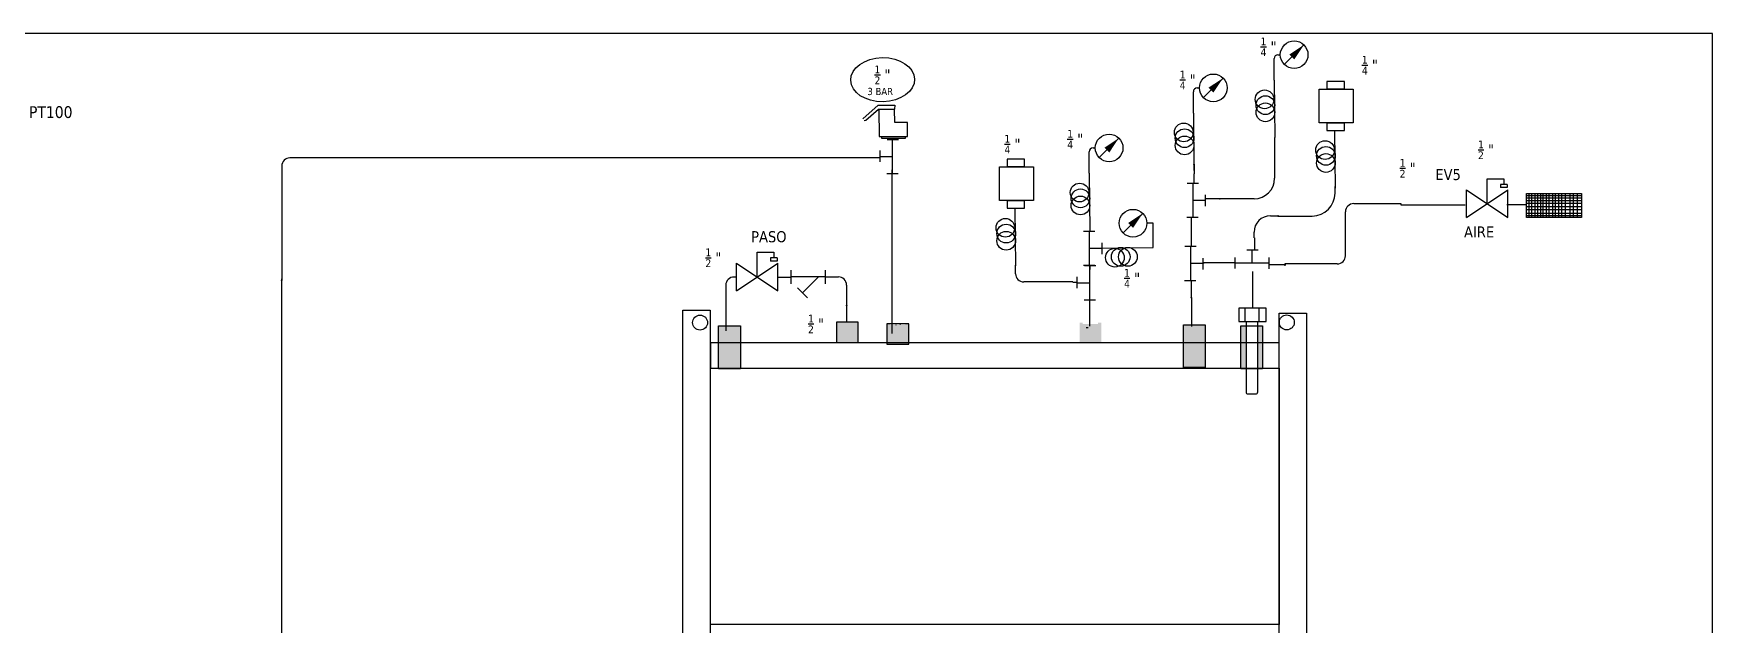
# Model space of a CAD drawing. Header units: millimetres. Extents: x -66 to 265, y 10 to 221.
# Drawn here: x 60.2 to 265, y 133 to 205 of the extents above; entities that cross this region are included whole.
import ezdxf
from ezdxf.enums import TextEntityAlignment as Align

# ---------------------------------------------------------------- set-up
doc = ezdxf.new("R2010")
doc.units = ezdxf.units.MM
for name, color, linetype in [('SYMS', 7, 'Continuous'), ('WIRENO', 250, 'Continuous'), ('WIRES', 7, 'Continuous')]:
    doc.layers.add(name, color=color, linetype=linetype)
doc.styles.get("Standard").update_dxf_attribs({"font": 'tahoma.ttf'})
doc.styles.add('WD', font='romans.shx')

# ---------------------------------------------------------------- blocks, each defined once
blk = doc.blocks.new('PT100')
at = {"layer": 'WIRENO'}
for p, q in [((92.1, 58.19), (82.46, 58.19)), ((92, 59.72), (95.38, 59.72)), ((92, 56.1), (95.38, 56.1))]:
    blk.add_line(p, q, dxfattribs=at)
blk.add_lwpolyline([(95.5, 61.6), (92, 61.6), (92, 54.47), (95.5, 54.47)], close=True, dxfattribs=at)
blk.add_lwpolyline([(95.5, 59.35), (113.92, 59.35, -0.414214), (114.42, 58.85), (114.42, 56.97, -0.414214), (113.92, 56.47), (95.5, 56.47)], format="xyb", close=True, dxfattribs=at)
blk = doc.blocks.new('HME1_PRESS_M')
blk.add_line((0.036, -0.088), (0.213, 0.089))
blk.add_circle((0.125, 0), 0.125)
blk.add_solid([(0.082, 0.002), (0.126, -0.042), (0.213, 0.089)])
at = {"style": 'WD', "width": 0.7}
for tag, p in [('INST', (0.125, 0.5)), ('LOC', (0.125, 0.344)), ('TAG1', (0.125, 0.188)), ('DESC1', (0.125, -0.344)), ('DESC2', (0.125, -0.5)), ('DESC3', (0.125, -0.656)), ('WDTAGALT', (0.125, -0.812))]:
    blk.add_attdef(tag, text='', height=0.125, dxfattribs=at).set_placement(p, align=Align.CENTER)
blk.add_attdef('TERM01', text='', height=0.0625, dxfattribs=at).set_placement((-0.032, 0.031), align=Align.RIGHT)
at = {"style": 'WD'}
for tag, p, height, flags in [('X4TERM01', (0, 0), 0.005, 1), ('WDTYPE', (0.062, 0.062), 0.01, 1), ('WDBLKNAM', (0.134, 0.001), 0.01, 9), ('X1TERM02', (0.248, 0), 0.005, 1), ('FAMILY', (0.13, -0.035), 0.01, 9)]:
    blk.add_attdef(tag, p, '', height=height, dxfattribs=dict(at, flags=flags))
at = {"style": 'WD', "width": 0.7}
for tag, p, height in [('TERM02', (0.28, 0.031), 0.0625), ('RATING1', (0.281, -0.188), 0.125)]:
    blk.add_attdef(tag, p, '', height=height, dxfattribs=at)
at = {"style": 'WD'}
blk.add_attdef('XREF', text='', height=0.0625, dxfattribs=at).set_placement((-0.031, -0.125), align=Align.RIGHT)
at = {"linetype": 'Continuous', "style": 'WD', "flags": 9}
for tag, p in [('MFG', (0.128, -0.085)), ('ASSYCODE', (0.13, -0.103)), ('CAT', (0.13, -0.066))]:
    blk.add_attdef(tag, p, '', height=0.01, dxfattribs=at)
blk = doc.blocks.new('ColaMarrano')
at = {"layer": 'WIRENO'}
blk.add_line((96.3, 200.92), (96.42, 188.45), dxfattribs=at)
for centre in [(94.22, 196.73), (94.4, 195.47), (94.4, 193.92)]:
    blk.add_circle(centre, 2.03, dxfattribs=at)
blk = doc.blocks.new('WDDOT')
for radius in [0.03, 0.0187, 0.00929]:
    blk.add_circle((0, 0), radius)
blk = doc.blocks.new('TNueva')
at = {"layer": 'WIRENO'}
for p, q in [((225.17, 74.25), (225.17, 75.16)), ((227.06, 75.75), (226.14, 75.75)), ((226.56, 74.71), (226.56, 75.74)), ((227.95, 74.23), (227.95, 75.15)), ((225.18, 74.71), (227.93, 74.71))]:
    blk.add_line(p, q, dxfattribs=at)
blk = doc.blocks.new('Filtro')
at = {"layer": 'WIRENO'}
for p, q in [((95.97, 119.72), (103.12, 119.72)), ((95.97, 119.41), (103.12, 119.41)), ((95.97, 119.07), (103.12, 119.07)), ((95.97, 118.71), (103.12, 118.71)), ((95.97, 118.27), (103.12, 118.27)), ((96.25, 119.99), (96.25, 116.83)), ((96.62, 119.95), (96.62, 116.79)), ((97.03, 119.95), (97.03, 116.79)), ((97.4, 119.95), (97.4, 116.79)), ((97.77, 119.99), (97.77, 116.83)), ((98.1, 119.99), (98.1, 116.83)), ((98.51, 119.99), (98.51, 116.83)), ((98.88, 119.95), (98.88, 116.79)), ((99.33, 119.99), (99.33, 116.83)), ((99.7, 119.99), (99.7, 116.83)), ((100.11, 119.99), (100.11, 116.83)), ((100.52, 119.99), (100.52, 116.83)), ((100.98, 119.99), (100.98, 116.83)), ((101.59, 119.99), (101.59, 116.83)), ((102.04, 119.99), (102.04, 116.83)), ((102.54, 119.99), (102.54, 116.83)), ((95.97, 117.88), (103.12, 117.88)), ((95.97, 117.41), (103.12, 117.41)), ((95.97, 117.08), (103.12, 117.08))]:
    blk.add_line(p, q, dxfattribs=at)
blk.add_lwpolyline([(95.95, 119.98), (103.11, 119.98), (103.11, 116.82), (95.95, 116.82)], close=True, dxfattribs=at)
blk = doc.blocks.new('HST1_STRAINER_Y_TYPE')
at = {"ltscale": 3.2258}
for p, q in [((0, 0.125), (0, -0.125)), ((0.625, 0.125), (0.625, -0.125)), ((0, 0), (0.625, 0)), ((0.125, 0), (0.412, -0.287)), ((0.324, -0.376), (0.501, -0.199))]:
    blk.add_line(p, q, dxfattribs=at)
at = {"style": 'WD', "flags": 1}
for tag, height, p in [('LOC', 0.125, (0.306, 0.549)), ('INST', 0.125, (0.33, 0.71)), ('TAG1', 0.125, (0.324, 0.34)), ('FAMILY', 0.01, (1.09, 0.044)), ('CAT', 0.01, (1.09, -0.001)), ('WDTYPE', 0.01, (1.102, -0.093)), ('MFG', 0.01, (1.092, -0.032)), ('ASSYCODE', 0.01, (1.12, -0.061))]:
    blk.add_attdef(tag, text='', height=height, dxfattribs=at).set_placement(p, align=Align.CENTER)
at = {"style": 'WD'}
for tag, height, p in [('WDTAGALT', 0.125, (0.035, 0.2)), ('TERM01', 0.0625, (-0.024, 0.018))]:
    blk.add_attdef(tag, text='', height=height, dxfattribs=at).set_placement(p, align=Align.RIGHT)
for tag, p, height in [('RATING1', (0.6, 0.18), 0.125), ('X4TERM01', (0, 0), 0.005), ('X1TERM03', (0.625, 0), 0.005), ('TERM03', (0.632, 0.013), 0.0625), ('DESC1', (-0.666, -0.258), 0.125), ('X8TERM02', (0.412, -0.287), 0.005), ('TERM02', (0.447, -0.365), 0.0625), ('DESC2', (-0.666, -0.442), 0.125), ('DESC3', (-0.666, -0.632), 0.125)]:
    blk.add_attdef(tag, p, '', height=height, dxfattribs=at)
blk.add_attdef('XREF', text='', height=0.0625, rotation=0.0625, dxfattribs=at).set_placement((0.649, -0.434), align=Align.TOP_CENTER)
blk = doc.blocks.new('TRANSMISORPRESIO')
at = {"layer": 'WIRENO'}
for points in [[(168.65, 196.59), (170.93, 196.59), (170.93, 197.56), (168.65, 197.56)], [(167.67, 196.57), (172.08, 196.57), (172.08, 192.17), (167.67, 192.17)], [(168.65, 191.17), (170.93, 191.17), (170.93, 192.15), (168.65, 192.15)]]:
    blk.add_lwpolyline(points, close=True, dxfattribs=at)
blk = doc.blocks.new('SAFETY')
at = {"layer": 'WIRENO'}
for p, q in [((90.56, 155.92), (92.05, 157.26)), ((90.86, 155.76), (90.69, 155.74)), ((92.08, 156.85), (90.86, 155.76)), ((92.05, 157.26), (93.67, 157.26)), ((93.65, 156.88), (92.08, 156.85)), ((92.13, 156.84), (92.15, 154.22)), ((93.65, 156.83), (92.15, 156.83)), ((93.67, 157.26), (93.65, 156.88)), ((93.67, 155.56), (93.65, 156.83)), ((92.15, 154.22), (94.91, 154.22)), ((92.37, 154.22), (92.37, 154.04)), ((92.37, 154.04), (94.73, 154.04)), ((94.91, 155.56), (93.67, 155.56)), ((94.73, 154.04), (94.73, 154.22)), ((94.91, 154.22), (94.91, 155.56))]:
    blk.add_line(p, q, dxfattribs=at)
blk = doc.blocks.new('HGVA1_FLOAT_OPERATED_VALVE')
for p, q in [((0, 0), (0, 0.45)), ((0, 0.45), (0.3, 0.45)), ((0.36, 0.351), (0.24, 0.351)), ((0.24, 0.351), (0.24, 0.291)), ((0.3, 0.45), (0.3, 0.351)), ((0.36, 0.351), (0.36, 0.291)), ((-0.375, -0.25), (-0.375, 0.25)), ((-0.375, -0.25), (0.375, 0.25)), ((-0.375, 0.25), (0.375, -0.25)), ((0.36, 0.291), (0.24, 0.291)), ((0.375, -0.25), (0.375, 0.25))]:
    blk.add_line(p, q)
at = {"style": 'WD', "flags": 1}
for tag, p in [('INST', (-0.482, 0.637)), ('TAG1', (-0.481, 0.27)), ('LOC', (-0.482, 0.454))]:
    blk.add_attdef(tag, text='', height=0.125, dxfattribs=at).set_placement(p, align=Align.RIGHT)
at = {"style": 'WD'}
blk.add_attdef('TERM01', text='', height=0.0625, dxfattribs=at).set_placement((-0.399, 0.018), align=Align.RIGHT)
for tag, p, height in [('X4TERM01', (-0.375, 0), 0.005), ('X1TERM02', (0.375, 0), 0.005), ('TERM02', (0.406, 0.036), 0.0625), ('RATING1', (0.388, -0.148), 0.125), ('DESC1', (0.388, -0.364), 0.125), ('DESC2', (0.388, -0.548), 0.125), ('WDTAGALT', (0.388, -0.91), 0.125), ('DESC3', (0.388, -0.738), 0.125)]:
    blk.add_attdef(tag, p, '', height=height, dxfattribs=at)
blk.add_attdef('XREF', text='', height=0.0625, rotation=0.0625, dxfattribs=at).set_placement((0.52, 0.255), align=Align.TOP_CENTER)
at = {"style": 'WD', "flags": 1}
for tag, p in [('WDTYPE', (-0.173, -0.125)), ('FAMILY', (-0.176, -0.156)), ('CAT', (-0.176, -0.2)), ('MFG', (-0.174, -0.232)), ('ASSYCODE', (-0.146, -0.261))]:
    blk.add_attdef(tag, text='', height=0.01, dxfattribs=at).set_placement(p, align=Align.CENTER)

msp = doc.modelspace()

# ---------------------------------------------------------------- hatches: boundary and pattern name
at = {"layer": 'WIRENO'}
h = msp.add_hatch(dxfattribs=at)
h.set_pattern_fill('AR-CONC', color=256, scale=0.5)
h.set_pattern_definition([(50, (94.65, 114.085), (91.09, -7.97), [9.525, -104.775]), (355, (94.65, 114.085), (-17.62, 95.53), [7.62, -83.82]), (100.45, (102.24, 113.42), (73.47, 87.56), [8.095, -89.045]), (46.18, (94.65, 139.49), (135.54, -21.02), [14.29, -157.16]), (96.64, (105.94, 137.73), (118.7, 123.71), [12.14, -133.57]), (351.18, (94.65, 139.49), (118.7, 123.71), [11.43, -125.73]), (21, (107.35, 133.135), (75.81, -51.13), [9.525, -104.775]), (326, (107.35, 133.135), (30.9, 92.09), [7.62, -83.82]), (71.45, (113.66, 128.87), (106.71, 40.96), [8.095, -89.045]), (37.5, (94.647, 114.085), (1.544, 42.278), [0, -82.804, 0, -85.09, 0, -84.1375]), (7.5, (94.647, 114.085), (33.41, 50.09), [0, -48.514, 0, -80.899, 0, -32.0675]), (327.5, (66.326, 114.085), (67.795, -2.864), [0, -31.75, 0, -99.06, 0, -131.445]), (317.5, (53.626, 114.085), (74.065, 12.713), [0, -41.275, 0, -65.786, 0, -93.345])])
h.paths.add_polyline_path([(138.11, 191.67), (141.17, 191.67), (141.18, 193.17), (138.11, 193.17), (138.11, 194.66), (136.01, 192.57), (138.11, 190.46)])
h = msp.add_hatch(dxfattribs=at)
h.set_pattern_fill('AR-CONC', color=256)
h.paths.add_polyline_path([(141.18, 193.17), (138.11, 193.17), (138.11, 194.66), (136.01, 192.57), (138.11, 190.46), (138.11, 191.67), (141.17, 191.67)])
h = msp.add_hatch(dxfattribs=at)
h.set_pattern_fill('ANGLE', color=256)
h.set_pattern_definition([(0, (66.6455, 28.312), (0, 6.985), [5.08, -1.905]), (90, (66.6455, 28.312), (-6.985, 4e-16), [5.08, -1.905])])
h.paths.add_polyline_path([(148.64, 178.36), (146.36, 178.36), (146.36, 177.38), (148.64, 177.38)])
h.paths.add_polyline_path([(148.64, 172.94), (146.36, 172.94), (146.36, 171.97), (148.64, 171.97)])
h = msp.add_hatch(dxfattribs=at)
h.set_pattern_fill('ANGLE', color=256)
h.set_pattern_definition([(0, (0, 0), (0, 6.985), [5.08, -1.905]), (90, (0, 0), (-6.985, 4e-16), [5.08, -1.905])])
h.paths.add_polyline_path([(213.99, 169.78, 1), (212.17, 169.78, 1)])
h = msp.add_hatch(color=256, dxfattribs=at)
h.dxf.hatch_style = 1
h.paths.add_polyline_path([(143.76, 167.22), (143.76, 164.13), (146.42, 164.13), (146.42, 167.22)])
h.paths.add_polyline_path([(143.76, 169.35), (143.76, 167.22), (146.42, 167.22), (146.42, 169.35)])
h = msp.add_hatch(color=256, dxfattribs=at)
h.dxf.hatch_style = 1
h.paths.add_polyline_path([(160.79, 169.82), (158.14, 169.82), (158.14, 167.33), (160.79, 167.33)])
h = msp.add_hatch(color=256, dxfattribs=at)
h.dxf.hatch_style = 1
h.paths.add_polyline_path([(166.96, 169.63), (166.54, 169.63), (166.54, 169.48), (164.69, 169.48), (164.69, 169.63), (164.31, 169.63), (164.31, 167.14), (166.96, 167.14)])
h = msp.add_hatch(color=256, dxfattribs=at)
h.dxf.hatch_style = 1
h.paths.add_polyline_path([(190.45, 169.74), (190.03, 169.74), (190.03, 169.59), (188.18, 169.59), (188.18, 169.74), (187.81, 169.74), (187.81, 167.25), (190.45, 167.25)])
h = msp.add_hatch(color=256, dxfattribs=at)
h.dxf.hatch_style = 1
h.paths.add_polyline_path([(200.48, 167.35), (200.48, 164.27), (203.14, 164.27), (203.14, 167.35)])
h.paths.add_polyline_path([(200.48, 169.49), (200.48, 167.35), (203.14, 167.35), (203.14, 169.49)])
h = msp.add_hatch(color=256, dxfattribs=at)
h.dxf.hatch_style = 1
h.paths.add_polyline_path([(210.13, 167.3), (209.5, 167.3), (209.5, 164.19), (210.13, 164.19)])
h.paths.add_polyline_path([(210.13, 169.36), (209.5, 169.36), (209.5, 167.3), (210.13, 167.3)])
h.paths.add_polyline_path([(208.15, 169.36), (207.47, 169.36), (207.47, 167.3), (208.15, 167.3)])
h.paths.add_polyline_path([(208.15, 167.3), (207.47, 167.3), (207.47, 164.19), (208.15, 164.19)])
h = msp.add_hatch(dxfattribs=at)
h.set_pattern_fill('AR-CONC', color=256, scale=0.5)
h.set_pattern_definition([(50, (35.29, 88.97), (91.09, -7.97), [9.525, -104.775]), (355, (35.29, 88.97), (-17.62, 95.53), [7.62, -83.82]), (100.45, (42.88, 88.3), (73.47, 87.56), [8.095, -89.045]), (46.18, (35.29, 114.37), (135.54, -21.02), [14.29, -157.16]), (96.64, (46.59, 112.62), (118.7, 123.71), [12.14, -133.57]), (351.18, (35.3, 114.37), (118.7, 123.71), [11.43, -125.73]), (21, (47.99, 108.02), (75.81, -51.13), [9.525, -104.775]), (326, (47.99, 108.02), (30.9, 92.09), [7.62, -83.82]), (71.45, (54.31, 103.76), (106.71, 40.96), [8.095, -89.045]), (37.5, (35.293, 88.967), (1.544, 42.278), [0, -82.804, 0, -85.09, 0, -84.1375]), (7.5, (35.293, 88.967), (33.41, 50.09), [0, -48.514, 0, -80.899, 0, -32.0675]), (327.5, (6.972, 88.967), (67.795, -2.864), [0, -31.75, 0, -99.06, 0, -131.445]), (317.5, (-5.73, 88.97), (74.065, 12.713), [0, -41.275, 0, -65.786, 0, -93.345])])
h.paths.add_polyline_path([(81.44, 165.13), (81.44, 163.64), (83.53, 165.73), (81.44, 167.84), (81.44, 166.63), (78.37, 166.63), (78.37, 165.13)])
h = msp.add_hatch(dxfattribs=at)
h.set_pattern_fill('AR-CONC', color=256, scale=0.5)
h.set_pattern_definition([(50, (26.89, 57.81), (91.09, -7.97), [9.525, -104.775]), (355, (26.89, 57.81), (-17.62, 95.53), [7.62, -83.82]), (100.45, (34.485, 57.15), (73.47, 87.56), [8.095, -89.045]), (46.18, (26.89, 83.21), (135.54, -21.02), [14.29, -157.16]), (96.64, (38.19, 81.46), (118.7, 123.71), [12.14, -133.57]), (351.18, (26.9, 83.21), (118.7, 123.71), [11.43, -125.73]), (21, (39.59, 76.86), (75.81, -51.13), [9.525, -104.775]), (326, (39.59, 76.86), (30.9, 92.09), [7.62, -83.82]), (71.45, (45.91, 72.6), (106.71, 40.96), [8.095, -89.045]), (37.5, (26.894, 57.81), (1.544, 42.278), [0, -82.804, 0, -85.09, 0, -84.1375]), (7.5, (26.894, 57.81), (33.41, 50.09), [0, -48.514, 0, -80.899, 0, -32.0675]), (327.5, (-1.427, 57.81), (67.795, -2.864), [0, -31.75, 0, -99.06, 0, -131.445]), (317.5, (-14.13, 57.81), (74.065, 12.713), [0, -41.275, 0, -65.786, 0, -93.345])])
h.paths.add_polyline_path([(71.1, 134.1), (73.2, 136.2), (72, 136.2), (72, 139.26), (70.5, 139.26), (70.5, 136.2), (69, 136.2)])
h = msp.add_hatch(dxfattribs=at)
h.set_pattern_fill('AR-CONC', color=256)
h.paths.add_polyline_path([(101.3, 138.28), (101.3, 137.08), (98.24, 137.08), (98.24, 135.57), (101.31, 135.57), (101.31, 134.08), (103.4, 136.17)])
h.paths.add_polyline_path([(97.73, 116.8), (96.23, 116.8), (96.23, 113.73), (94.73, 113.73), (96.82, 111.64), (98.93, 113.73), (97.73, 113.73)])
h.paths.add_polyline_path([(121.65, 101.49), (119.55, 99.4), (121.65, 97.29), (121.65, 98.49), (124.72, 98.49), (124.72, 99.99), (121.65, 99.99)])
h.paths.add_polyline_path([(100.12, 84.73), (98.62, 84.73), (98.62, 81.67), (97.12, 81.67), (99.21, 79.57), (101.32, 81.67), (100.12, 81.67)])
h.paths.add_polyline_path([(204.83, 49.61), (204.83, 48.41), (201.77, 48.41), (201.77, 46.9), (204.83, 46.9), (204.83, 45.41), (206.93, 47.5)])
h.paths.add_polyline_path([(236.86, 94.98), (233.8, 94.98), (233.8, 96.48), (231.7, 94.39), (233.8, 92.28), (233.8, 93.48), (236.86, 93.48)])

# ---------------------------------------------------------------- linework, layer by layer
at = {"color": 7, "linetype": 'Continuous'}
for p, q in [((265, 205), (15, 205)), ((265, 10), (265, 205))]:
    msp.add_line(p, q, dxfattribs=at)
at = {"layer": 'WIRENO'}
for points in [[(217.96, 198.25), (220.1, 198.25), (220.1, 199.17), (217.96, 199.17)], [(217.04, 198.24), (221.18, 198.24), (221.18, 194.11), (217.04, 194.11)], [(217.96, 193.18), (220.1, 193.18), (220.1, 194.09), (217.96, 194.09)], [(139.39, 171.29), (142.74, 171.29), (142.74, 127.22), (139.39, 127.22)], [(212.13, 170.93), (215.48, 170.93), (215.48, 126.87), (212.13, 126.87)], [(143.76, 169.35), (146.42, 169.35), (146.42, 164.13), (143.76, 164.13)], [(158.14, 167.33), (160.79, 167.33), (160.79, 169.82), (158.14, 169.82)], [(164.31, 167.14), (166.96, 167.14), (166.96, 169.63), (164.31, 169.63)], [(200.48, 169.49), (203.14, 169.49), (203.14, 164.27), (200.48, 164.27)], [(207.47, 169.36), (210.13, 169.36), (210.13, 164.14), (207.47, 164.14)], [(142.78, 164.19), (212.14, 164.19), (212.14, 167.3), (142.78, 167.3)], [(142.78, 164.19), (212.15, 164.19), (212.15, 132.96), (142.78, 132.96)]]:
    msp.add_lwpolyline(points, close=True, dxfattribs=at)
for centre in [(141.51, 169.76), (213.08, 169.78)]:
    msp.add_circle(centre, 0.91, dxfattribs=at)
msp.add_ellipse((163.78, 199.38), major_axis=(3.9, 0.07), ratio=0.68956, dxfattribs=at)
at = {"layer": 'WIRES'}
for p, q in [((211.54, 199.34), (211.54, 201.95)), ((212, 202.42), (212.29, 202.42)), ((201.68, 195.3), (201.68, 197.91)), ((202.15, 198.38), (202.43, 198.38)), ((188.98, 187.98), (188.98, 190.59)), ((189.44, 191.06), (189.72, 191.06)), ((211.6, 192.33), (211.6, 187.36)), ((90.48, 188.84), (90.48, 174.92)), ((163.43, 189.84), (91.48, 189.84)), ((201.76, 189.06), (201.76, 187.92)), ((164.92, 188.38), (164.92, 183.49)), ((201.75, 187.92), (201.75, 186.78)), ((204.03, 184.84), (203.15, 184.84)), ((204.91, 184.85), (204.03, 184.85)), ((209.1, 184.86), (204.86, 184.86)), ((218.97, 186.36), (218.92, 186.36)), ((218.97, 185.56), (218.97, 186.36)), ((164.91, 183.49), (164.91, 168.44)), ((201.45, 182.56), (201.41, 182.56)), ((201.45, 179.08), (201.45, 182.56)), ((211.08, 182.78), (212, 182.78)), ((212, 182.78), (212, 182.75)), ((212, 182.75), (216.16, 182.75)), ((220.24, 177.92), (220.24, 183.27)), ((221.24, 184.27), (227.01, 184.27)), ((227.01, 184.27), (227.01, 184.14)), ((227.01, 184.14), (230.29, 184.14)), ((230.29, 184.14), (234.85, 184.14)), ((239.91, 184.16), (242.31, 184.16)), ((242.31, 184.16), (242.31, 184.23)), ((196.77, 181.88), (195.98, 181.88)), ((196.77, 178.92), (196.77, 181.88)), ((209.08, 180.1), (209.08, 180.78)), ((209.08, 180.1), (209.15, 180.1)), ((209.15, 180.1), (209.15, 178.58)), ((179.99, 175.72), (179.99, 176.75)), ((188.98, 176.78), (189.04, 176.78)), ((189.04, 176.78), (189.04, 176.25)), ((206.83, 177.04), (202.92, 177.04)), ((202.92, 177.04), (202.92, 176.98)), ((210.92, 176.82), (210.92, 176.99)), ((212.85, 176.82), (210.92, 176.82)), ((219.24, 176.92), (212.85, 176.92)), ((212.85, 176.92), (212.85, 176.68)), ((90.48, 120.45), (90.48, 175.1)), ((144.65, 174.32), (144.65, 170.03)), ((146.01, 175.32), (145.65, 175.32)), ((151.07, 175.32), (151.82, 175.32)), ((151.82, 175.32), (151.82, 175.31)), ((151.82, 175.31), (152.28, 175.31)), ((152.28, 175.31), (152.28, 175.32)), ((152.28, 175.32), (152.56, 175.32)), ((156.78, 175.33), (158.38, 175.33)), ((159.38, 174.33), (159.38, 171.84)), ((186.96, 174.72), (180.99, 174.72)), ((186.96, 174.71), (187.23, 174.71)), ((187.23, 174.71), (187.5, 174.71)), ((201.41, 174.91), (201.41, 172.79)), ((189.01, 172.49), (189.01, 169.31)), ((201.41, 172.79), (201.44, 172.79)), ((201.44, 172.79), (201.44, 169.29)), ((144.65, 170.03), (144.65, 168.74)), ((159.38, 171.93), (159.38, 169.78)), ((165.42, 169.43), (165.37, 169.43)), ((165.88, 169.57), (165.96, 169.57)), ((188.59, 169.15), (188.86, 169.15))]:
    msp.add_line(p, q, dxfattribs=at)
for centre, radius, start, end in [((212, 201.95), 0.469, 90, 180), ((202.15, 197.91), 0.469, 90, 180), ((189.44, 190.59), 0.469, 90, 180), ((91.48, 188.84), 1, 90, 180), ((209.1, 187.36), 2.5, 270, 0), ((216.16, 185.56), 2.81, 270, 0), ((211.08, 180.78), 2, 90, 180), ((221.24, 183.27), 1, 90, 180), ((219.24, 177.92), 1, 270, 0), ((145.65, 174.32), 1, 90, 180), ((158.38, 174.33), 1, 0, 90), ((180.99, 175.72), 1, 180, 270)]:
    msp.add_arc(centre, radius, start, end, dxfattribs=at)

# ---------------------------------------------------------------- block references
at = {"layer": 'SYMS'}
for name, p, xscale, yscale, zscale in [('HME1_PRESS_M', (212.29, 202.42), 13.5, 13.5, 13.5), ('HME1_PRESS_M', (202.43, 198.38), 13.5, 13.5, 13.5), ('HME1_PRESS_M', (189.72, 191.06), 13.5, 13.5, 13.5), ('HGVA1_FLOAT_OPERATED_VALVE', (237.53, 184.26), 6.720000000000001, 6.720000000000001, 6.720000000000001), ('HME1_PRESS_M', (192.63, 181.88), 13.5, 13.5, 13.5), ('HGVA1_FLOAT_OPERATED_VALVE', (148.48, 175.31), 6.720000000000001, 6.720000000000001, 6.720000000000001), ('HST1_STRAINER_Y_TYPE', (156.78, 175.33), -6.749999999999999, 6.749999999999999, 6.749999999999999)]:
    msp.add_blockref(name, p, dxfattribs=dict(at, xscale=xscale, yscale=yscale, zscale=zscale))
for p in [(201.76, 189.06), (204.91, 184.85), (212, 182.78), (212.85, 176.82), (90.48, 174.92), (201.44, 172.79), (159.38, 171.84)]:
    msp.add_blockref('WDDOT', p, dxfattribs=at)
at = {"layer": 'WIRENO'}
for name, p, xscale, yscale, zscale in [('ColaMarrano', (157.37, 86.32), 0.5625, 0.5625, 0.5625), ('SAFETY', (48.16, -0.31), 1.25, 1.25, 1.25), ('ColaMarrano', (147.51, 82.29), 0.5625, 0.5625, 0.5625), ('ColaMarrano', (164.75, 80.14), 0.5625, 0.5625, 0.5625), ('TRANSMISORPRESIO', (20.85, 4.48), 0.9375, 0.9375, 0.9375), ('ColaMarrano', (134.81, 74.96), 0.5625, 0.5625, 0.5625), ('Filtro', (152.36, 73.04), 0.9375, 0.9375, 0.9375), ('ColaMarrano', (125.75, 70.66), 0.5625, 0.5625, 0.5625), ('TNueva', (-130.99, 64.97), 1.5, 1.5, 1.5)]:
    msp.add_blockref(name, p, dxfattribs=dict(at, xscale=xscale, yscale=yscale, zscale=zscale))
for name, p, xscale, yscale, zscale, rotation in [('TNueva', (277.05, -149.86), 1.5, 1.5, 1.5, 90), ('TNueva', (89.55, 524.53), 1.5, 1.5, 1.5, 270), ('TNueva', (76.92, 518.68), 1.5, 1.5, 1.5, 270), ('ColaMarrano', (302.77, 124.68), 0.5625, 0.5625, 0.5625, 90), ('TNueva', (89.27, 516.83), 1.5, 1.5, 1.5, 270), ('TNueva', (301.11, -165.26), 1.5, 1.5, 1.5, 90), ('PT100', (181.68, 214.66), 0.46875, 0.46875, 0.46875, 270)]:
    msp.add_blockref(name, p, dxfattribs=dict(at, xscale=xscale, yscale=yscale, zscale=zscale, rotation=rotation))

# ---------------------------------------------------------------- texts
at = {"attachment_point": 1}
for s, width, insert, char_height in [('\\A1;   {\\H0.7x;\\S1/4;} "', 4.4601, (208.36, 204.52), 1.35), ('\\A1;   {\\H0.7x;\\S1/2;\\H1.4286x; }"\\P{\\H0.64815x;  3 BAR}', 4.4601, (161.27, 201.1), 1.35), ('\\A1;   {\\H0.7x;\\S1/4;} "', 4.4601, (220.72, 202.28), 1.35), ('\\A1;   {\\H0.7x;\\S1/4;} "', 4.4601, (198.5, 200.48), 1.35), ('\\A1;Sensor de Temperatura PT100', 44.8708, (39, 196.15), 1.44), ('\\A1;   {\\H0.7x;\\S1/4;} "', 4.4601, (177.12, 192.65), 1.35), ('\\A1;   {\\H0.7x;\\S1/4;} "', 4.4601, (184.78, 193.26), 1.35), ('\\A1;   {\\H0.7x;\\S1/2;} "', 4.4601, (234.89, 191.96), 1.35), ('\\A1;   {\\H0.7x;\\S1/2;} "', 4.4601, (225.33, 189.71), 1.35), ('\\A1;EV5', 10.8698, (231.2, 188.49), 1.35), ('\\A1;PASO', 10.8698, (147.74, 180.91), 1.35), ('\\A1;AIRE', 10.8698, (234.7, 181.49), 1.35), ('\\A1;   {\\H0.7x;\\S1/2;} "', 4.4601, (140.64, 178.8), 1.35), ('\\A1;   {\\H0.7x;\\S1/4;} "', 4.4601, (191.72, 176.3), 1.35), ('\\A1;   {\\H0.7x;\\S1/2;} "', 4.4601, (153.16, 170.73), 1.35)]:
    msp.add_mtext_dynamic_manual_height_columns(s, width=width, gutter_width=1, heights=[0], dxfattribs=dict(at, insert=insert, char_height=char_height))

doc.saveas('drawing.dxf')
